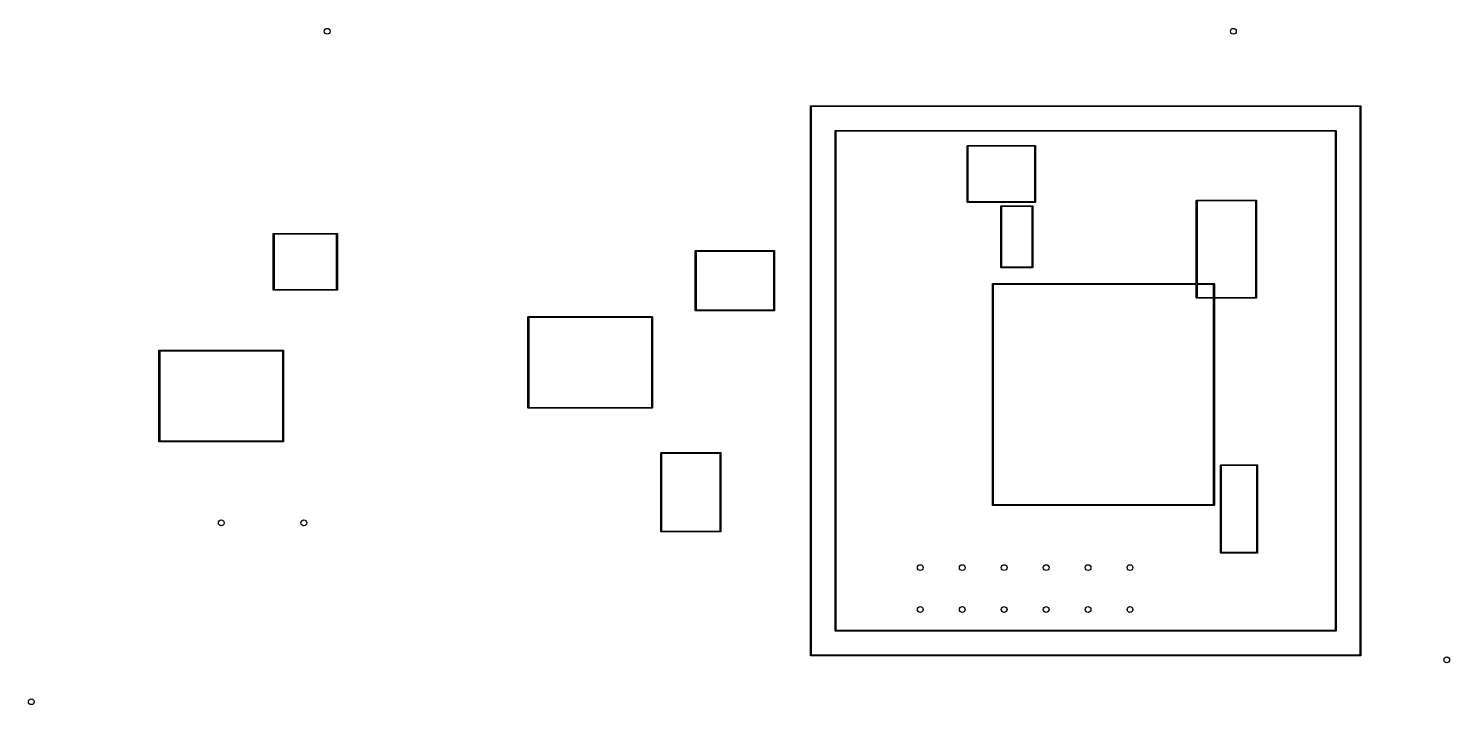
# Model space of a CAD drawing. Extents: x 3.77 to 7.16, y -4.93 to -3.32.
import ezdxf

# ---------------------------------------------------------------- set-up
doc = ezdxf.new("R2010")
doc.units = 0
doc.header["$MEASUREMENT"] = 0
doc.layers.add('BLACK', color=7, linetype='CONTINUOUS')

msp = doc.modelspace()

# ---------------------------------------------------------------- linework, layer by layer
at = {"layer": 'BLACK', "linetype": 'CONTINUOUS'}
for p, q in [((5.6379, -3.5022), (5.638, -3.5018)), ((5.6379, -4.8132), (5.6379, -3.5022)), ((5.638, -3.5018), (5.6385, -3.5013)), ((5.6385, -3.5013), (5.6389, -3.5012)), ((5.6389, -3.5012), (6.9499, -3.5012)), ((5.6399, -3.5032), (5.6399, -4.8122)), ((6.949, -3.5032), (5.6399, -3.5032)), ((6.949, -4.8122), (6.949, -3.5032)), ((6.9499, -3.5012), (6.9503, -3.5013)), ((6.9503, -3.5013), (6.9509, -3.5018)), ((6.9509, -3.5018), (6.9509, -3.5022)), ((6.9509, -3.5022), (6.9509, -4.8132)), ((5.697, -3.5612), (5.6971, -3.5609)), ((5.697, -4.7542), (5.697, -3.5612)), ((5.6971, -3.5609), (5.6976, -3.5603)), ((5.6976, -3.5603), (5.698, -3.5603)), ((5.698, -3.5603), (6.8909, -3.5603)), ((5.699, -3.5622), (5.699, -4.7532)), ((6.8899, -3.5622), (5.699, -3.5622)), ((6.8899, -4.7532), (6.8899, -3.5622)), ((6.8909, -3.5603), (6.8913, -3.5603)), ((6.8913, -3.5603), (6.8918, -3.5609)), ((6.8918, -3.5609), (6.8919, -3.5612)), ((6.8919, -3.5612), (6.8919, -4.7542)), ((6.0117, -3.5973), (6.0118, -3.5969)), ((6.0117, -3.7311), (6.0117, -3.5973)), ((6.0118, -3.5969), (6.0123, -3.5963)), ((6.0123, -3.5963), (6.0127, -3.5963)), ((6.0127, -3.5963), (6.1741, -3.5963)), ((6.0137, -3.5982), (6.0137, -3.7301)), ((6.1731, -3.5982), (6.0137, -3.5982)), ((6.1731, -3.7301), (6.1731, -3.5982)), ((6.1741, -3.5963), (6.1745, -3.5963)), ((6.1745, -3.5963), (6.175, -3.5969)), ((6.175, -3.5969), (6.1751, -3.5973)), ((6.1751, -3.5973), (6.1751, -3.7311)), ((6.5582, -3.7275), (6.5583, -3.7272)), ((6.5582, -3.9257), (6.5582, -3.7275)), ((6.5583, -3.7272), (6.5589, -3.7266)), ((6.5589, -3.7266), (6.5592, -3.7266)), ((6.5592, -3.7266), (6.701, -3.7266)), ((6.701, -3.7266), (6.7013, -3.7266)), ((6.7013, -3.7266), (6.7019, -3.7272)), ((6.7019, -3.7272), (6.7019, -3.7275)), ((6.7019, -3.7275), (6.7019, -3.9598)), ((6.0118, -3.7315), (6.0117, -3.7311)), ((6.0123, -3.732), (6.0118, -3.7315)), ((6.0127, -3.7321), (6.0123, -3.732)), ((6.1741, -3.7321), (6.0127, -3.7321)), ((6.0137, -3.7301), (6.1731, -3.7301)), ((6.0917, -3.7412), (6.0918, -3.7408)), ((6.0917, -3.8869), (6.0917, -3.7412)), ((6.0918, -3.7408), (6.0923, -3.7403)), ((6.0923, -3.7403), (6.0927, -3.7402)), ((6.0927, -3.7402), (6.1675, -3.7402)), ((6.0937, -3.7422), (6.0937, -3.8859)), ((6.1665, -3.7422), (6.0937, -3.7422)), ((6.1665, -3.8859), (6.1665, -3.7422)), ((6.1675, -3.7402), (6.1679, -3.7403)), ((6.1679, -3.7403), (6.1684, -3.7408)), ((6.1684, -3.7408), (6.1685, -3.7412)), ((6.1685, -3.7412), (6.1685, -3.8869)), ((6.1745, -3.732), (6.1741, -3.7321)), ((6.175, -3.7315), (6.1745, -3.732)), ((6.1751, -3.7311), (6.175, -3.7315)), ((6.5602, -3.7285), (6.5602, -3.9257)), ((6.7, -3.7285), (6.5602, -3.7285)), ((6.7, -3.9588), (6.7, -3.7285)), ((4.357, -3.8066), (4.3576, -3.8061)), ((4.357, -3.807), (4.357, -3.8066)), ((4.357, -3.9409), (4.357, -3.807)), ((4.3576, -3.8061), (4.3579, -3.806)), ((4.3579, -3.806), (4.5091, -3.806)), ((4.3589, -3.808), (4.3589, -3.9399)), ((4.5081, -3.808), (4.3589, -3.808)), ((4.5081, -3.9399), (4.5081, -3.808)), ((4.5091, -3.806), (4.5095, -3.8061)), ((4.5095, -3.8061), (4.51, -3.8066)), ((4.51, -3.8066), (4.5101, -3.807)), ((4.5101, -3.807), (4.5101, -3.9409)), ((5.3632, -3.8481), (5.3633, -3.8477)), ((5.3632, -3.9898), (5.3632, -3.8481)), ((5.3633, -3.8477), (5.3638, -3.8472)), ((5.3638, -3.8472), (5.3642, -3.8471)), ((5.3642, -3.8471), (5.5516, -3.8471)), ((5.3652, -3.8491), (5.3652, -3.9888)), ((5.5506, -3.8491), (5.3652, -3.8491)), ((5.5506, -3.9888), (5.5506, -3.8491)), ((5.5516, -3.8471), (5.552, -3.8472)), ((5.552, -3.8472), (5.5525, -3.8477)), ((5.5525, -3.8477), (5.5526, -3.8481)), ((5.5526, -3.8481), (5.5526, -3.9898)), ((6.0918, -3.8873), (6.0917, -3.8869)), ((6.0923, -3.8878), (6.0918, -3.8873)), ((6.0927, -3.8879), (6.0923, -3.8878)), ((6.1675, -3.8879), (6.0927, -3.8879)), ((6.0937, -3.8859), (6.1665, -3.8859)), ((6.1679, -3.8878), (6.1675, -3.8879)), ((6.1684, -3.8873), (6.1679, -3.8878)), ((6.1685, -3.8869), (6.1684, -3.8873)), ((6.072, -3.9267), (6.0721, -3.9263)), ((6.072, -4.4543), (6.072, -3.9267)), ((6.0721, -3.9263), (6.0726, -3.9258)), ((6.0726, -3.9258), (6.073, -3.9257)), ((6.073, -3.9257), (6.5582, -3.9257)), ((6.074, -3.9277), (6.074, -4.4533)), ((6.5582, -3.9277), (6.074, -3.9277)), ((6.5582, -3.9598), (6.5582, -3.9277)), ((6.5602, -3.9257), (6.6005, -3.9257)), ((6.5602, -3.9277), (6.5602, -3.9588)), ((6.5996, -3.9277), (6.5602, -3.9277)), ((6.5996, -3.9588), (6.5996, -3.9277)), ((6.6005, -3.9257), (6.6009, -3.9258)), ((6.6009, -3.9258), (6.6014, -3.9263)), ((6.6014, -3.9263), (6.6015, -3.9267)), ((6.6015, -3.9267), (6.6015, -3.9588)), ((4.357, -3.9413), (4.357, -3.9409)), ((4.3576, -3.9418), (4.357, -3.9413)), ((4.3579, -3.9419), (4.3576, -3.9418)), ((4.5091, -3.9419), (4.3579, -3.9419)), ((4.3589, -3.9399), (4.5081, -3.9399)), ((4.5095, -3.9418), (4.5091, -3.9419)), ((4.51, -3.9413), (4.5095, -3.9418)), ((4.5101, -3.9409), (4.51, -3.9413)), ((6.5583, -3.9602), (6.5582, -3.9598)), ((6.5589, -3.9607), (6.5583, -3.9602)), ((6.5592, -3.9608), (6.5589, -3.9607)), ((6.5996, -3.9608), (6.5592, -3.9608)), ((6.5602, -3.9588), (6.5996, -3.9588)), ((6.5996, -4.4533), (6.5996, -3.9608)), ((6.6015, -3.9588), (6.7, -3.9588)), ((6.701, -3.9608), (6.6015, -3.9608)), ((6.6015, -3.9608), (6.6015, -4.4543)), ((6.7013, -3.9607), (6.701, -3.9608)), ((6.7019, -3.9602), (6.7013, -3.9607)), ((6.7019, -3.9598), (6.7019, -3.9602)), ((5.3633, -3.9902), (5.3632, -3.9898)), ((5.3638, -3.9907), (5.3633, -3.9902)), ((5.3642, -3.9908), (5.3638, -3.9907)), ((5.5516, -3.9908), (5.3642, -3.9908)), ((5.3652, -3.9888), (5.5506, -3.9888)), ((5.552, -3.9907), (5.5516, -3.9908)), ((5.5525, -3.9902), (5.552, -3.9907)), ((5.5526, -3.9898), (5.5525, -3.9902)), ((4.9643, -4.0057), (4.9644, -4.0053)), ((4.9643, -4.2222), (4.9643, -4.0057)), ((4.9644, -4.0053), (4.9649, -4.0048)), ((4.9649, -4.0048), (4.9653, -4.0047)), ((4.9653, -4.0047), (5.2605, -4.0047)), ((4.9662, -4.0067), (4.9662, -4.2212)), ((5.2596, -4.0067), (4.9662, -4.0067)), ((5.2596, -4.2212), (5.2596, -4.0067)), ((5.2605, -4.0047), (5.2609, -4.0048)), ((5.2609, -4.0048), (5.2614, -4.0053)), ((5.2614, -4.0053), (5.2615, -4.0057)), ((5.2615, -4.0057), (5.2615, -4.2222)), ((4.0843, -4.0857), (4.0844, -4.0853)), ((4.0843, -4.3022), (4.0843, -4.0857)), ((4.0844, -4.0853), (4.0849, -4.0848)), ((4.0849, -4.0848), (4.0853, -4.0847)), ((4.0853, -4.0847), (4.3805, -4.0847)), ((4.0862, -4.0867), (4.0862, -4.3012)), ((4.3796, -4.0867), (4.0862, -4.0867)), ((4.3796, -4.3012), (4.3796, -4.0867)), ((4.3805, -4.0847), (4.3809, -4.0848)), ((4.3809, -4.0848), (4.3814, -4.0853)), ((4.3814, -4.0853), (4.3815, -4.0857)), ((4.3815, -4.0857), (4.3815, -4.3022)), ((4.9644, -4.2226), (4.9643, -4.2222)), ((4.9649, -4.2231), (4.9644, -4.2226)), ((4.9653, -4.2232), (4.9649, -4.2231)), ((5.2605, -4.2232), (4.9653, -4.2232)), ((4.9662, -4.2212), (5.2596, -4.2212)), ((5.2609, -4.2231), (5.2605, -4.2232)), ((5.2614, -4.2226), (5.2609, -4.2231)), ((5.2615, -4.2222), (5.2614, -4.2226)), ((4.0844, -4.3026), (4.0843, -4.3022)), ((4.0849, -4.3031), (4.0844, -4.3026)), ((4.0853, -4.3032), (4.0849, -4.3031)), ((4.3805, -4.3032), (4.0853, -4.3032)), ((4.0862, -4.3012), (4.3796, -4.3012)), ((4.3809, -4.3031), (4.3805, -4.3032)), ((4.3814, -4.3026), (4.3809, -4.3031)), ((4.3815, -4.3022), (4.3814, -4.3026)), ((5.281, -4.3303), (5.2811, -4.3299)), ((5.281, -4.5177), (5.281, -4.3303)), ((5.2811, -4.3299), (5.2817, -4.3293)), ((5.2817, -4.3293), (5.282, -4.3293)), ((5.282, -4.3293), (5.4238, -4.3293)), ((5.283, -4.3312), (5.283, -4.5167)), ((5.4228, -4.3312), (5.283, -4.3312)), ((5.4228, -4.5167), (5.4228, -4.3312)), ((5.4238, -4.3293), (5.4241, -4.3293)), ((5.4241, -4.3293), (5.4247, -4.3299)), ((5.4247, -4.3299), (5.4247, -4.3303)), ((5.4247, -4.3303), (5.4247, -4.5177)), ((6.6158, -4.3594), (6.6159, -4.359)), ((6.6158, -4.568), (6.6158, -4.3594)), ((6.6159, -4.359), (6.6164, -4.3584)), ((6.6164, -4.3584), (6.6168, -4.3584)), ((6.6168, -4.3584), (6.7034, -4.3584)), ((6.6178, -4.3603), (6.6178, -4.567)), ((6.7024, -4.3603), (6.6178, -4.3603)), ((6.7024, -4.567), (6.7024, -4.3603)), ((6.7034, -4.3584), (6.7038, -4.3584)), ((6.7038, -4.3584), (6.7043, -4.359)), ((6.7043, -4.359), (6.7044, -4.3594)), ((6.7044, -4.3594), (6.7044, -4.568)), ((6.0721, -4.4546), (6.072, -4.4543)), ((6.0726, -4.4552), (6.0721, -4.4546)), ((6.073, -4.4553), (6.0726, -4.4552)), ((6.6005, -4.4553), (6.073, -4.4553)), ((6.074, -4.4533), (6.5996, -4.4533)), ((6.6009, -4.4552), (6.6005, -4.4553)), ((6.6014, -4.4546), (6.6009, -4.4552)), ((6.6015, -4.4543), (6.6014, -4.4546)), ((5.2811, -4.518), (5.281, -4.5177)), ((5.2817, -4.5186), (5.2811, -4.518)), ((5.282, -4.5186), (5.2817, -4.5186)), ((5.4238, -4.5186), (5.282, -4.5186)), ((5.283, -4.5167), (5.4228, -4.5167)), ((5.4241, -4.5186), (5.4238, -4.5186)), ((5.4247, -4.518), (5.4241, -4.5186)), ((5.4247, -4.5177), (5.4247, -4.518)), ((6.6159, -4.5684), (6.6158, -4.568)), ((6.6164, -4.5689), (6.6159, -4.5684)), ((6.6168, -4.569), (6.6164, -4.5689)), ((6.7034, -4.569), (6.6168, -4.569)), ((6.6178, -4.567), (6.7024, -4.567)), ((6.7038, -4.5689), (6.7034, -4.569)), ((6.7043, -4.5684), (6.7038, -4.5689)), ((6.7044, -4.568), (6.7043, -4.5684)), ((5.6971, -4.7545), (5.697, -4.7542)), ((5.6976, -4.7551), (5.6971, -4.7545)), ((5.698, -4.7551), (5.6976, -4.7551)), ((6.8909, -4.7551), (5.698, -4.7551)), ((5.699, -4.7532), (6.8899, -4.7532)), ((6.8913, -4.7551), (6.8909, -4.7551)), ((6.8918, -4.7545), (6.8913, -4.7551)), ((6.8919, -4.7542), (6.8918, -4.7545)), ((5.6399, -4.8122), (6.949, -4.8122)), ((5.638, -4.8136), (5.6379, -4.8132)), ((5.6385, -4.8141), (5.638, -4.8136)), ((5.6389, -4.8142), (5.6385, -4.8141)), ((6.9499, -4.8142), (5.6389, -4.8142)), ((6.9503, -4.8141), (6.9499, -4.8142)), ((6.9509, -4.8136), (6.9503, -4.8141)), ((6.9509, -4.8132), (6.9509, -4.8136))]:
    msp.add_line(p, q, dxfattribs=at)
at = {"layer": 'BLACK'}
for centre in [(4.4856, -3.3237), (4.4856, -3.3237), (6.6466, -3.3237), (6.6466, -3.3237), (4.2332, -4.4969), (4.2332, -4.4969), (4.4301, -4.4969), (4.4301, -4.4969), (5.9001, -4.6037), (5.9001, -4.6037), (6.0001, -4.6037), (6.0001, -4.6037), (6.1001, -4.6037), (6.1001, -4.6037), (6.2001, -4.6037), (6.2001, -4.6037), (6.3001, -4.6037), (6.3001, -4.6037), (6.4001, -4.6037), (6.4001, -4.6037), (5.9001, -4.7037), (5.9001, -4.7037), (6.0001, -4.7037), (6.0001, -4.7037), (6.1001, -4.7037), (6.1001, -4.7037), (6.2001, -4.7037), (6.2001, -4.7037), (6.3001, -4.7037), (6.3001, -4.7037), (6.4001, -4.7037), (6.4001, -4.7037), (7.1553, -4.8237), (7.1553, -4.8237), (3.7801, -4.9237), (3.7801, -4.9237)]:
    msp.add_circle(centre, 0.00689, dxfattribs=at)

doc.saveas('drawing.dxf')
